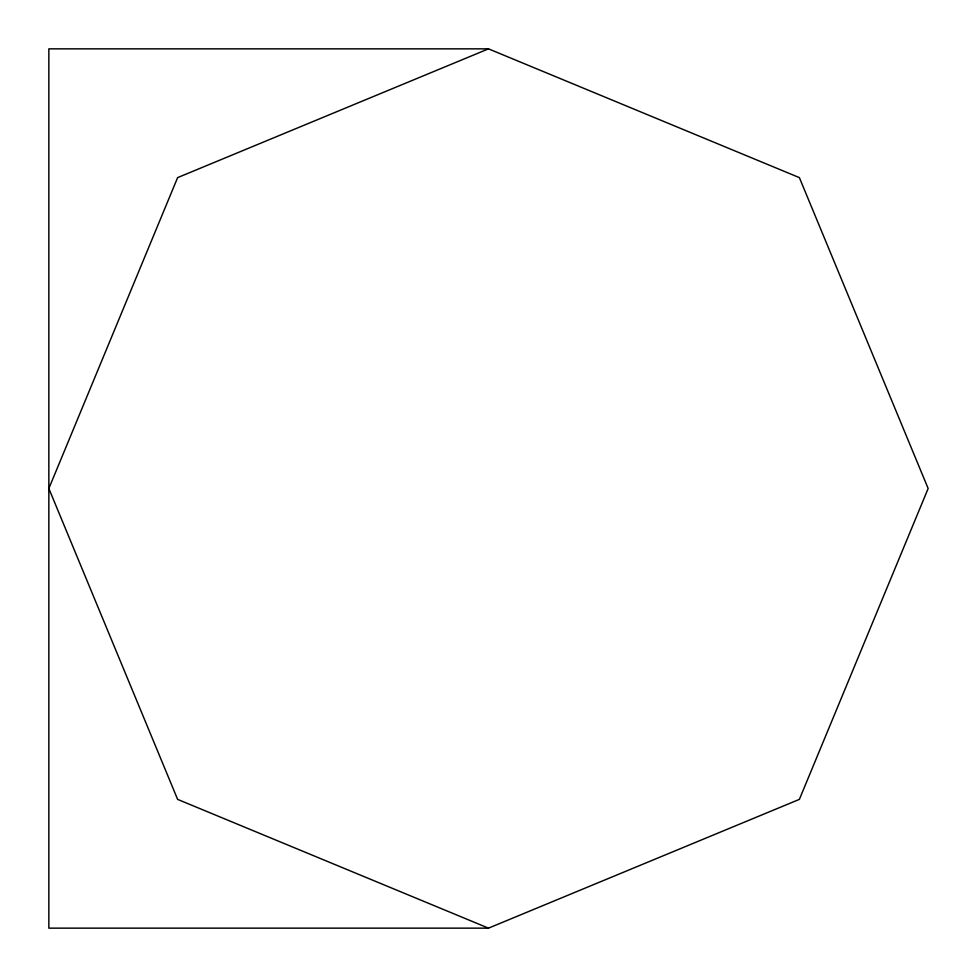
<?xml version="1.0" encoding="UTF-8"?>
<svg xmlns="http://www.w3.org/2000/svg" width="977" height="977" viewBox="0 0 977 977"><rect width="100%" height="100%" fill="white"/><g stroke="black" fill="none" stroke-linecap="round" stroke-linejoin="round"><path stroke-width="1.47" d="M488.5 48.85L177.619 177.619L48.85 488.5L177.619 799.381L488.5 928.15L799.381 799.381L928.15 488.5L799.381 177.619L488.5 48.85L48.85 48.85L48.85 928.15L488.5 928.15"/></g></svg>
